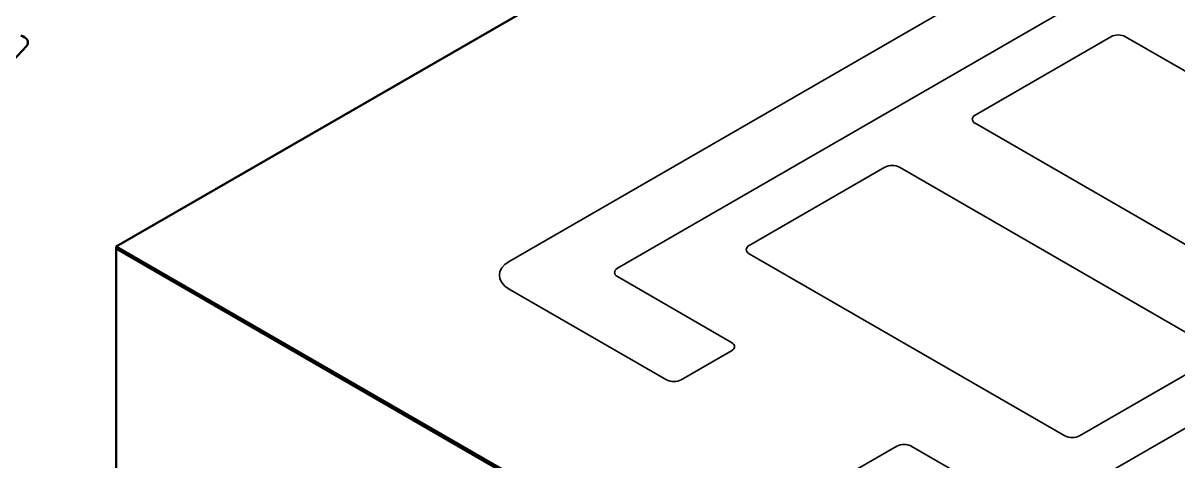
# Model space of a CAD drawing. Header units: inches. Extents: x -20.7 to 49, y -43 to 17.2.
# Drawn here: x -16.195 to -14.189, y -1.816 to -1.055 of the extents above; entities that cross this region are included whole.
import ezdxf

# ---------------------------------------------------------------- set-up
doc = ezdxf.new("R2010")
doc.units = ezdxf.units.IN
doc.header["$MEASUREMENT"] = 0
doc.layers.add('Visible (ANSI)', color=7, linetype='Continuous', lineweight=50)
doc.layers.add('Visible Narrow (ANSI)', color=7, linetype='Continuous', lineweight=35)

msp = doc.modelspace()

# ---------------------------------------------------------------- linework, layer by layer
at = {"layer": 'Visible (ANSI)'}
for p, q in [((-13.4192, 0.0664), (-16.0332, -1.4429)), ((-16.1892, -1.0949), (-16.2114, -1.119)), ((-16.0332, -1.4429), (-14.3629, -2.4072)), ((-16.0332, -1.4429), (-16.0332, -1.8879)), ((-16.0332, -1.4467), (-14.3629, -2.4111)), ((-16.0332, -1.4467), (-16.0332, -1.8879))]:
    msp.add_line(p, q, dxfattribs=at)
msp.add_ellipse((-16.21, -1.0885), major_axis=(0.0236, 0), ratio=0.57735, start_param=5.792316, end_param=7.363104, dxfattribs=at)
at = {"layer": 'Visible Narrow (ANSI)'}
for p, q in [((-13.4681, -0.3822), (-15.3503, -1.4689)), ((-15.1623, -1.4809), (-13.4472, -0.4907)), ((-12.7137, -0.9142), (-14.4288, -1.9044)), ((-14.3052, -1.0785), (-14.541, -1.2146)), ((-13.7318, -1.3951), (-14.2802, -1.0785)), ((-14.541, -1.229), (-13.9926, -1.5457)), ((-14.6978, -1.3051), (-14.9335, -1.4412)), ((-14.1243, -1.6217), (-14.6727, -1.3051)), ((-14.9335, -1.4557), (-14.3851, -1.7723)), ((-14.9643, -1.6097), (-15.1623, -1.4954)), ((-15.3503, -1.5171), (-15.077, -1.6748)), ((-15.052, -1.6748), (-14.9643, -1.6242)), ((-14.36, -1.7723), (-14.1243, -1.6362)), ((-14.677, -1.7901), (-14.7647, -1.8407)), ((-14.4539, -1.9044), (-14.652, -1.7901))]:
    msp.add_line(p, q, dxfattribs=at)
for centre, major_axis, start_param, end_param in [((-14.2927, -1.0857), (-0.0177, 0), 3.926991, 5.497787), ((-14.5284, -1.2218), (-0.0177, 0), 5.497787, 7.068583), ((-14.6852, -1.3123), (-0.0177, 0), 3.926991, 5.497787), ((-14.921, -1.4484), (-0.0177, 0), 5.497787, 7.068583), ((-15.3085, -1.493), (-0.0591, 0), 5.497787, 7.068583), ((-15.1498, -1.4882), (-0.0177, 0), 5.497787, 7.068583), ((-14.9768, -1.617), (0.0177, 0), 5.497787, 7.068583), ((-15.0645, -1.6676), (0.0177, 0), 3.926991, 5.497787), ((-14.3726, -1.765), (0.0177, 0), 3.926991, 5.497787), ((-14.6645, -1.7973), (-0.0177, 0), 3.926991, 5.497787)]:
    msp.add_ellipse(centre, major_axis=major_axis, ratio=0.57735, start_param=start_param, end_param=end_param, dxfattribs=at)

doc.saveas('drawing.dxf')
